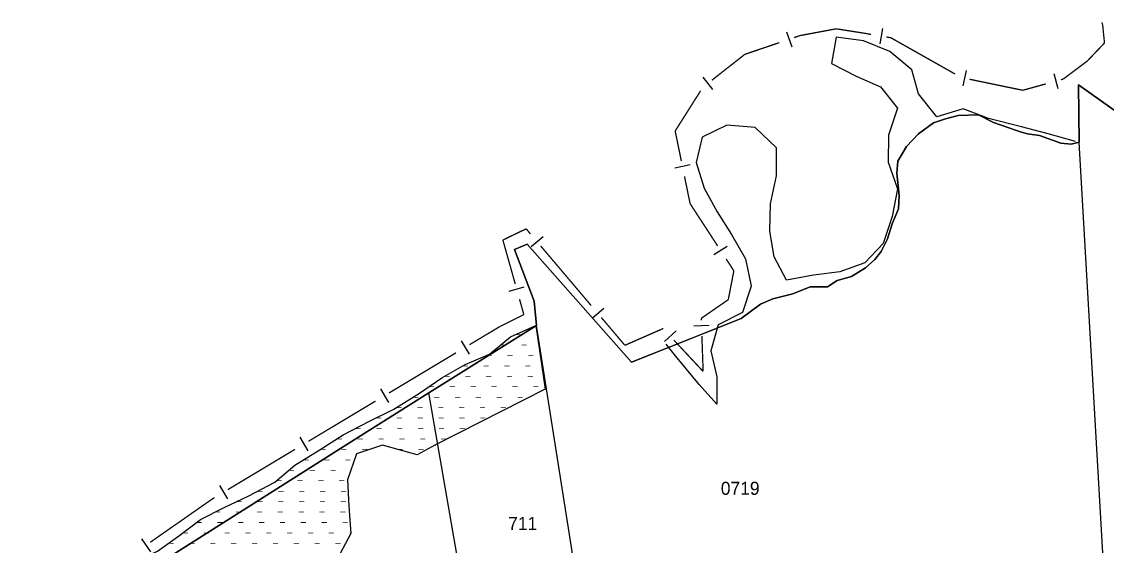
# Model space of a CAD drawing. Extents: x 201053 to 202535, y 4855063 to 4857394.
# Drawn here: x 201629.7 to 201837.8, y 4857075 to 4857175.5 of the extents above; entities that cross this region are included whole.
import ezdxf
from ezdxf.enums import TextEntityAlignment as Align

# ---------------------------------------------------------------- set-up
doc = ezdxf.new("R2010")
doc.units = 0
doc.header["$LTSCALE"] = 1.5
doc.header["$MEASUREMENT"] = 0
doc.linetypes.add('TRACO_00', pattern=[10, -10])
for name, color, linetype in [('CD_MALHA_LOTES', 7, 'CONTINUOUS'), ('HD-CURSO-PERENE', 170, 'CONTINUOUS'), ('HD-PRAIA', 251, 'CONTINUOUS'), ('LM-LIM-SETORES-BAIRROS', 250, 'CONTINUOUS'), ('RU-QUADRA', 210, 'CONTINUOUS'), ('Th_NmrPort', 7, 'CONTINUOUS')]:
    doc.layers.add(name, color=color, linetype=linetype)

# ---------------------------------------------------------------- blocks, each defined once
blk = doc.blocks.new('*X4')
at = {"layer": 'HD-PRAIA', "const_width": 0.13}
for points in [[(201724.437137, 4857115.544183), (201725.437137, 4857115.544404)], [(201728.437137, 4857115.545068), (201728.528209, 4857115.544223)], [(201721.552153, 4857113.544121), (201722.552153, 4857113.544287)], [(201725.552153, 4857113.544785), (201726.552153, 4857113.544951)], [(201718.827446, 4857111.54406), (201719.827446, 4857111.5442)], [(201722.827446, 4857111.544619), (201723.827446, 4857111.544759)], [(201726.827446, 4857111.545179), (201727.827446, 4857111.545318)], [(201714.253686, 4857109.543982), (201715.253686, 4857109.544097)], [(201718.253686, 4857109.544443), (201719.253686, 4857109.544558)], [(201722.253686, 4857109.544904), (201723.253686, 4857109.545019)], [(201726.253686, 4857109.545365), (201727.253686, 4857109.54548)], [(201710.747684, 4857107.543914), (201711.747684, 4857107.544017)], [(201714.747684, 4857107.544326), (201715.747684, 4857107.54443)], [(201718.747684, 4857107.544739), (201719.747684, 4857107.544842)], [(201722.747684, 4857107.545152), (201723.747684, 4857107.545255)], [(201726.747684, 4857107.545565), (201727.747684, 4857107.545668)], [(201707.785935, 4857105.543851), (201708.785935, 4857105.543946)], [(201711.785935, 4857105.544233), (201712.785935, 4857105.544328)], [(201715.785935, 4857105.544614), (201716.785935, 4857105.54471)], [(201719.785935, 4857105.544996), (201720.785935, 4857105.545091)], [(201723.785935, 4857105.545377), (201724.785935, 4857105.545473)], [(201727.785935, 4857105.545759), (201728.785935, 4857105.545854)], [(201704.783164, 4857103.543788), (201705.783164, 4857103.543883)], [(201708.783164, 4857103.54417), (201709.783164, 4857103.544265)], [(201712.783164, 4857103.544552), (201713.783164, 4857103.544647)], [(201716.783164, 4857103.544933), (201717.783164, 4857103.545029)], [(201720.783164, 4857103.545315), (201721.783164, 4857103.545411)], [(201724.783164, 4857103.545697), (201725.783164, 4857103.545792)], [(201701.564818, 4857101.543723), (201702.564818, 4857101.54382)], [(201705.564818, 4857101.544111), (201706.564818, 4857101.544208)], [(201709.564818, 4857101.544499), (201710.564818, 4857101.544596)], [(201713.564818, 4857101.544886), (201714.564818, 4857101.544983)], [(201717.564818, 4857101.545274), (201718.564818, 4857101.545371)], [(201721.564818, 4857101.545662), (201722.564818, 4857101.545759)], [(201697.635753, 4857099.543651), (201698.635753, 4857099.543747)], [(201701.635753, 4857099.544038), (201702.635753, 4857099.544135)], [(201705.635753, 4857099.544426), (201706.635753, 4857099.544523)], [(201709.635753, 4857099.544814), (201710.635753, 4857099.544911)], [(201713.635753, 4857099.545202), (201714.635753, 4857099.545299)], [(201717.635753, 4857099.545589), (201718.635753, 4857099.545686)], [(201693.712729, 4857097.543578), (201694.712729, 4857097.543675)], [(201697.712729, 4857097.543966), (201698.712729, 4857097.544063)], [(201701.712729, 4857097.544354), (201702.712729, 4857097.544451)], [(201705.712729, 4857097.544741), (201706.712729, 4857097.544838)], [(201709.712729, 4857097.545129), (201710.712729, 4857097.545226)], [(201713.712729, 4857097.545517), (201714.712729, 4857097.545614)], [(201690.126636, 4857095.543509), (201691.126636, 4857095.543607)], [(201694.126636, 4857095.5439), (201695.126636, 4857095.543998)], [(201698.126636, 4857095.544291), (201699.126636, 4857095.544389)], [(201702.126636, 4857095.544682), (201703.126636, 4857095.544779)], [(201706.126636, 4857095.545072), (201707.126636, 4857095.54517)], [(201710.126636, 4857095.545463), (201711.126636, 4857095.545561)], [(201686.986603, 4857093.543445), (201687.986603, 4857093.543591)], [(201690.986603, 4857093.544029), (201691.986603, 4857093.544174)], [(201694.986603, 4857093.544612), (201695.986603, 4857093.544758)], [(201701.770851, 4857093.543593), (201702.770851, 4857093.54378)], [(201705.770851, 4857093.544341), (201706.770851, 4857093.544528)], [(201683.735791, 4857091.54338), (201684.735791, 4857091.543523)], [(201687.735791, 4857091.543953), (201688.735791, 4857091.544097)], [(201691.735791, 4857091.544527), (201692.735791, 4857091.54467)], [(201680.930115, 4857089.543318), (201681.930115, 4857089.543449)], [(201684.930115, 4857089.543839), (201685.930115, 4857089.543969)], [(201688.930115, 4857089.54436), (201689.930115, 4857089.54449)], [(201678.582487, 4857087.543262), (201679.582487, 4857087.543384)], [(201682.582487, 4857087.543749), (201683.582487, 4857087.54387)], [(201686.582487, 4857087.544236), (201687.582487, 4857087.544357)], [(201690.582487, 4857087.544722), (201691.582487, 4857087.544844)], [(201670.89855, 4857083.543119), (201671.898549, 4857083.543216)], [(201674.898549, 4857083.543507), (201675.898549, 4857083.543604)], [(201674.92652, 4857085.543192), (201675.92652, 4857085.5433)], [(201678.898549, 4857083.543895), (201679.898549, 4857083.543992)], [(201678.92652, 4857085.543624), (201679.92652, 4857085.543732)], [(201682.898549, 4857083.544284), (201683.898549, 4857083.544381)], [(201682.92652, 4857085.544055), (201683.92652, 4857085.544163)], [(201686.898549, 4857083.544672), (201687.898549, 4857083.544769)], [(201686.92652, 4857085.544487), (201687.92652, 4857085.544594)], [(201690.898549, 4857083.54506), (201691.898549, 4857083.545157)], [(201690.92652, 4857085.544918), (201691.92652, 4857085.545026)], [(201666.809937, 4857081.543045), (201667.809937, 4857081.543134)], [(201670.809937, 4857081.543401), (201671.809937, 4857081.543489)], [(201674.809937, 4857081.543756), (201675.809937, 4857081.543845)], [(201678.809937, 4857081.544111), (201679.809937, 4857081.5442)], [(201682.809937, 4857081.544466), (201683.809937, 4857081.544555)], [(201686.809937, 4857081.544822), (201687.809937, 4857081.54491)], [(201690.809937, 4857081.545177), (201691.809937, 4857081.545266)], [(201663.226407, 4857079.542976), (201664.226407, 4857079.54306)], [(201667.226407, 4857079.543309), (201668.226407, 4857079.543392)], [(201671.226407, 4857079.543641), (201672.226407, 4857079.543724)], [(201675.226407, 4857079.543973), (201676.226407, 4857079.544056)], [(201679.226407, 4857079.544306), (201680.226407, 4857079.544389)], [(201683.226407, 4857079.544638), (201684.226407, 4857079.544721)], [(201687.226407, 4857079.54497), (201688.226407, 4857079.545053)], [(201691.226406, 4857079.545302), (201692.226406, 4857079.545385)], [(201660.601329, 4857077.542917), (201661.601329, 4857077.542997)], [(201664.601329, 4857077.543235), (201665.601329, 4857077.543315)], [(201668.601329, 4857077.543553), (201669.601329, 4857077.543632)], [(201672.601329, 4857077.543871), (201673.601329, 4857077.54395)], [(201676.601329, 4857077.544189), (201677.601329, 4857077.544268)], [(201680.601329, 4857077.544506), (201681.601329, 4857077.544586)], [(201684.601329, 4857077.544824), (201685.601329, 4857077.544904)], [(201688.601329, 4857077.545142), (201689.601329, 4857077.545222)], [(201692.601329, 4857077.54546), (201692.783917, 4857077.543239)], [(201657.871345, 4857075.542857), (201658.871345, 4857075.542934)], [(201661.871345, 4857075.543167), (201662.871345, 4857075.543244)], [(201665.871345, 4857075.543477), (201666.871345, 4857075.543554)], [(201669.871345, 4857075.543786), (201670.871345, 4857075.543864)], [(201673.871345, 4857075.544096), (201674.871345, 4857075.544174)], [(201677.871345, 4857075.544406), (201678.871345, 4857075.544483)], [(201681.871345, 4857075.544716), (201682.871345, 4857075.544793)], [(201685.871345, 4857075.545026), (201686.871345, 4857075.545103)], [(201689.871345, 4857075.545335), (201690.871345, 4857075.545413)]]:
    blk.add_lwpolyline(points, dxfattribs=at)

msp = doc.modelspace()

# ---------------------------------------------------------------- linework, layer by layer
at = {"layer": 'CD_MALHA_LOTES', "linetype": 'Continuous', "flags": 128}
for points in [[(201832.45, 4857152.44), (201832.29, 4857163.37), (201851.05, 4857150.13), (201856.34, 4857132.86), (201855.24, 4857131.09), (201855.94, 4857124.79)], [(201728.4, 4857117.3), (201727.96, 4857121.93), (201724.21, 4857131.87), (201726.63, 4857132.86), (201746.61, 4857110.24), (201767.63, 4857118.62), (201771.38, 4857121.38), (201773.7, 4857122.38), (201777.56, 4857123.37), (201780.87, 4857124.69), (201784.18, 4857124.69), (201786.05, 4857125.91), (201788.81, 4857126.68), (201791.46, 4857128.33), (201793.28, 4857129.93), (201794.5, 4857131.48), (201795.71, 4857133.91), (201796.59, 4857136.78), (201797.81, 4857139.64), (201797.92, 4857142.18), (201797.47, 4857146.49), (201797.7, 4857148.8), (201799.35, 4857151.56), (201801.67, 4857153.99), (201804.54, 4857156.09), (201806.85, 4857156.86), (201809.28, 4857157.52), (201813.14, 4857157.63), (201816.01, 4857156.2), (201820.43, 4857154.65), (201821.42, 4857154.32), (201822.52, 4857153.99), (201824.84, 4857153.66), (201828.92, 4857152.22), (201830.91, 4857152), (201832.45, 4857152.44)], [(201837.51, 4857064.84), (201832.45, 4857152.44)], [(201707.79, 4857104.38), (201728.4, 4857117.3)], [(201741.2, 4857036.35), (201728.4, 4857117.3)], [(201569.73, 4857017.18), (201570.05, 4857017.33), (201606.96, 4857040.89), (201645.86, 4857065.22), (201694.69, 4857096.17), (201707.79, 4857104.38)], [(201720.76, 4857029.67), (201707.79, 4857104.38)]]:
    msp.add_lwpolyline(points, dxfattribs=at)
at = {"layer": 'HD-CURSO-PERENE', "linetype": 'Continuous'}
for points in [[(201831.74, 4857152.56, 2.04), (201826.5, 4857154, 2.06), (201821.42, 4857155.32, 2.06), (201815.04, 4857156.94, 2.06), (201810.22, 4857158.78, 2.06), (201805.18, 4857157.24, 2.06), (201801.67, 4857161.68, 2.06), (201800.34, 4857166.28, 2.06), (201796.14, 4857169.8, 2.06), (201791.08, 4857171.8, 2.06), (201785.84, 4857172.56, 2.06), (201784.96, 4857167.48, 2.06), (201789.7, 4857165.04, 2.06), (201794.34, 4857163.02, 2.06), (201797.62, 4857158.92, 2.06), (201795.92, 4857153.78, 2.06), (201795.84, 4857148.6, 2.06), (201797.62, 4857143.5, 2.06), (201796.58, 4857138.18, 2.06), (201794.87, 4857133, 2.06), (201791.37, 4857129.28, 2.06), (201786.57, 4857127.6, 2.06), (201781.51, 4857126.92, 2.06), (201776.31, 4857125.96, 2.06), (201773.99, 4857130.42, 2.06), (201773.12, 4857135.38, 2.06), (201773.3, 4857140.6, 2.06), (201774.4, 4857145.96, 2.06), (201774.4, 4857151.32, 2.06), (201770.34, 4857155.22, 2.06), (201764.92, 4857155.64, 2.06), (201760.16, 4857153.4, 2.06), (201759.02, 4857148.52, 2.06), (201760.58, 4857143.58, 2.06), (201763.06, 4857139.04, 2.06), (201765.78, 4857134.7, 2.06), (201768.46, 4857130.06, 2.06), (201769.59, 4857124.84, 2.06), (201767.91, 4857119.76, 2.06), (201763.25, 4857117.44, 2.06), (201761.83, 4857112.44, 2.06), (201762.99, 4857107.44, 2.06), (201762.99, 4857102.24, 2.06), (201759.59, 4857105.98, 2.06), (201755.04, 4857111.49, 2.06), (201753.29, 4857113.68, 2.06)], [(201626.06, 4857053.02, 2.07), (201630.66, 4857055.56, 2.07), (201634.69, 4857059.26, 2.07), (201639.01, 4857062.04, 2.07), (201642.91, 4857065.29, 2.07), (201646.72, 4857068.61, 2.07), (201650.84, 4857071.84, 2.07), (201655.77, 4857074.02, 2.07), (201660.02, 4857077.1, 2.07), (201664.01, 4857080.14, 2.07), (201668.56, 4857082.42, 2.07), (201673.12, 4857084.61, 2.07), (201678.25, 4857087.26, 2.07), (201682.1, 4857090.54, 2.07), (201686.73, 4857093.38, 2.07), (201691.33, 4857096.31, 2.07), (201696.41, 4857098.94, 2.07), (201701.06, 4857101.23, 2.07), (201706, 4857104.3, 2.07), (201710.25, 4857107.26, 2.07), (201714.72, 4857109.81, 2.07), (201719.41, 4857111.79, 2.07), (201723.44, 4857115.09, 2.07), (201728.27, 4857117.29, 2.07)]]:
    msp.add_polyline3d(points, dxfattribs=at)
at = {"layer": 'HD-PRAIA', "linetype": 'TRACO_00'}
msp.add_polyline3d([(201655.77, 4857074.02, 3.62), (201660.02, 4857077.1, 3.62), (201664.01, 4857080.14, 3.62), (201668.56, 4857082.42, 3.62), (201673.12, 4857084.61, 3.62), (201678.25, 4857087.26, 3.62), (201682.1, 4857090.54, 3.62), (201686.73, 4857093.38, 3.62), (201691.33, 4857096.31, 3.62), (201696.41, 4857098.94, 3.62), (201701.06, 4857101.23, 3.62), (201706, 4857104.3, 3.62), (201710.25, 4857107.26, 3.62), (201714.72, 4857109.81, 3.62), (201719.41, 4857111.79, 3.62), (201723.44, 4857115.09, 3.62), (201728.27, 4857117.29, 3.62), (201730.07, 4857105.12, 3.62), (201709.07, 4857094.4, 3.62), (201709.09, 4857094.44, 4.01), (201709.07, 4857094.4, 4.01), (201705.55, 4857092.48, 3.99), (201698.87, 4857094.36, 3.99), (201693.91, 4857092.7, 3.99), (201692.17, 4857087.72, 3.72), (201692.41, 4857082.66, 3.72), (201692.79, 4857077.46, 3.74), (201690.25, 4857072.66, 3.7)], dxfattribs=at)
at = {"layer": 'LM-LIM-SETORES-BAIRROS', "const_width": 0.25}
for points in [[(201836.793289, 4857175.361935), (201836.96, 4857174.87)], [(201779.721776, 4857172.978881), (201778.98, 4857172.84)], [(201785.87, 4857174.13), (201779.721776, 4857172.978881)], [(201786.605872, 4857174.014094), (201785.87, 4857174.13)], [(201791.33, 4857173.27), (201786.605872, 4857174.014094)], [(201791.544517, 4857173.233324), (201791.33, 4857173.27)], [(201792.530214, 4857173.064795), (201791.544517, 4857173.233324)], [(201836.96, 4857174.87), (201837.299412, 4857171.406004)], [(201774.958999, 4857171.478231), (201769.276053, 4857169.553621)], [(201778.98, 4857172.84), (201777.800472, 4857172.440536)], [(201796.36, 4857172.41), (201795.487304, 4857172.559209)], [(201796.459835, 4857172.353649), (201796.36, 4857172.41)], [(201808.651749, 4857165.471991), (201796.459835, 4857172.353649)], [(201837.3, 4857171.4), (201834.53928, 4857168.513792)], [(201837.299412, 4857171.406004), (201837.3, 4857171.4)], [(201768.35, 4857169.24), (201762.040029, 4857164.286085)], [(201769.276053, 4857169.553621), (201768.35, 4857169.24)], [(201834, 4857167.95), (201829.824146, 4857164.818109)], [(201834.53928, 4857168.513792), (201834, 4857167.95)], [(201829.824146, 4857164.818109), (201829.4, 4857164.5)], [(201821.64, 4857162.35), (201811.439046, 4857164.462932)], [(201826.056152, 4857163.573547), (201822.20137, 4857162.505534)], [(201829.4, 4857164.5), (201828.947239, 4857164.374557)], [(201759.87855, 4857162.254427), (201755.06373, 4857154.650644)], [(201822.20137, 4857162.505534), (201821.64, 4857162.35)], [(201755.06373, 4857154.650644), (201755, 4857154.55)], [(201755, 4857154.55), (201756.18356, 4857148.789455)], [(201756.787328, 4857145.850839), (201757.793607, 4857140.953145)], [(201757.793607, 4857140.953145), (201757.86, 4857140.63)], [(201757.86, 4857140.63), (201763.143811, 4857132.531095)], [(201726.43, 4857135.81), (201722.189035, 4857133.765589)], [(201726.618861, 4857135.587318), (201726.43, 4857135.81)], [(201727.265676, 4857134.824671), (201726.618861, 4857135.587318)], [(201722.189035, 4857133.765589), (201721.97, 4857133.66)], [(201721.97, 4857133.66), (201724.342928, 4857125.230794)], [(201738.908344, 4857121.097024), (201729.20612, 4857132.53673)], [(201764.783032, 4857130.018535), (201765.875845, 4857128.343496)], [(201766.25, 4857127.77), (201765.24028, 4857122.551542)], [(201765.875845, 4857128.343496), (201766.25, 4857127.77)], [(201725.155867, 4857122.343039), (201725.968807, 4857119.455284)], [(201765.18, 4857122.24), (201760.505148, 4857119.009118)], [(201765.24028, 4857122.551542), (201765.18, 4857122.24)], [(201725.99, 4857119.38), (201721.585925, 4857117.182698)], [(201725.968807, 4857119.455284), (201725.99, 4857119.38)], [(201760.505148, 4857119.009118), (201760, 4857118.66)], [(201721.34, 4857117.06), (201715.571182, 4857113.603325)], [(201721.585925, 4857117.182698), (201721.34, 4857117.06)], [(201745.36, 4857113.49), (201740.848788, 4857118.809083)], [(201760, 4857118.66), (201760.013653, 4857118.274292)], [(201752.68, 4857116.7), (201745.383351, 4857113.50024)], [(201752.702267, 4857116.676197), (201752.68, 4857116.7)], [(201760.119782, 4857115.276169), (201760.332038, 4857109.279925)], [(201745.383351, 4857113.50024), (201745.36, 4857113.49)], [(201760.36, 4857108.49), (201754.751692, 4857114.485339)], [(201712.997796, 4857112.061352), (201700.130862, 4857104.351487)], [(201760.332038, 4857109.279925), (201760.36, 4857108.49)], [(201697.557475, 4857102.809515), (201684.690541, 4857095.09965)], [(201682.117155, 4857093.557677), (201669.250221, 4857085.847812)], [(201666.35, 4857084.11), (201654.3586, 4857075.748122)], [(201666.676834, 4857084.305839), (201666.35, 4857084.11)]]:
    msp.add_lwpolyline(points, dxfattribs=at)
at = {"layer": 'LM-LIM-SETORES-BAIRROS'}
for points in [[(201776.372162, 4857173.540504), (201777.334467, 4857170.699031)], [(201794.7544, 4857174.206282), (201794.248814, 4857171.249192)], [(201760.327194, 4857164.848399), (201762.179752, 4857162.488732)], [(201810.764069, 4857166.134579), (201810.155593, 4857163.196935)], [(201827.583038, 4857165.553097), (201828.384048, 4857162.66201)], [(201754.915508, 4857147.508033), (201757.854124, 4857148.1118)], [(201729.703276, 4857134.269599), (201727.415335, 4857132.329155)], [(201762.433938, 4857130.873965), (201764.946498, 4857132.513185)], [(201723.17003, 4857123.861739), (201726.057785, 4857124.674679)], [(201741.345944, 4857120.541953), (201739.058003, 4857118.601508)], [(201758.549968, 4857117.221853), (201761.548091, 4857117.327982)], [(201755.163979, 4857116.240338), (201752.973122, 4857114.190912)], [(201713.9424, 4857114.376028), (201715.484373, 4857111.802641)], [(201698.50208, 4857105.12419), (201700.044053, 4857102.550803)], [(201683.061759, 4857095.872352), (201684.603732, 4857093.298965)], [(201667.621439, 4857086.620514), (201669.163412, 4857084.047127)], [(201652.680356, 4857076.406528), (201654.396319, 4857073.945741)]]:
    msp.add_lwpolyline(points, dxfattribs=at)
at = {"layer": 'RU-QUADRA', "linetype": 'Continuous'}
msp.add_lwpolyline([(201851.05, 4857150.13), (201832.29, 4857163.37), (201832.45, 4857152.44), (201830.91, 4857152), (201828.92, 4857152.22), (201824.84, 4857153.66), (201822.52, 4857153.99), (201821.42, 4857154.32), (201820.43, 4857154.65), (201816.01, 4857156.2), (201813.14, 4857157.63), (201809.28, 4857157.52), (201806.85, 4857156.86), (201804.54, 4857156.09), (201801.67, 4857153.99), (201799.35, 4857151.56), (201797.7, 4857148.8), (201797.47, 4857146.49), (201797.92, 4857142.18), (201797.81, 4857139.64), (201796.59, 4857136.78), (201795.71, 4857133.91), (201794.5, 4857131.48), (201793.28, 4857129.93), (201791.46, 4857128.33), (201788.81, 4857126.68), (201786.05, 4857125.91), (201784.18, 4857124.69), (201780.87, 4857124.69), (201777.56, 4857123.37), (201773.7, 4857122.38), (201771.38, 4857121.38), (201767.63, 4857118.62), (201757.770139, 4857114.68919), (201746.61, 4857110.24), (201726.63, 4857132.86), (201724.21, 4857131.87), (201727.96, 4857121.93), (201728.4, 4857117.3), (201707.79, 4857104.38), (201694.69, 4857096.17), (201645.86, 4857065.22)], dxfattribs=at)

# ---------------------------------------------------------------- block references
at = {"layer": 'HD-PRAIA'}
msp.add_blockref('*X4', (0, 0), dxfattribs=at)

# ---------------------------------------------------------------- texts
at = {"layer": 'Th_NmrPort', "color": 1}
for s, p in [('0719', (201763.745342, 4857086.098316)), ('711', (201722.982186, 4857079.370776))]:
    msp.add_text(s, height=2.5, dxfattribs=at).set_placement(p, align=Align.MIDDLE_LEFT)

doc.saveas('drawing.dxf')
